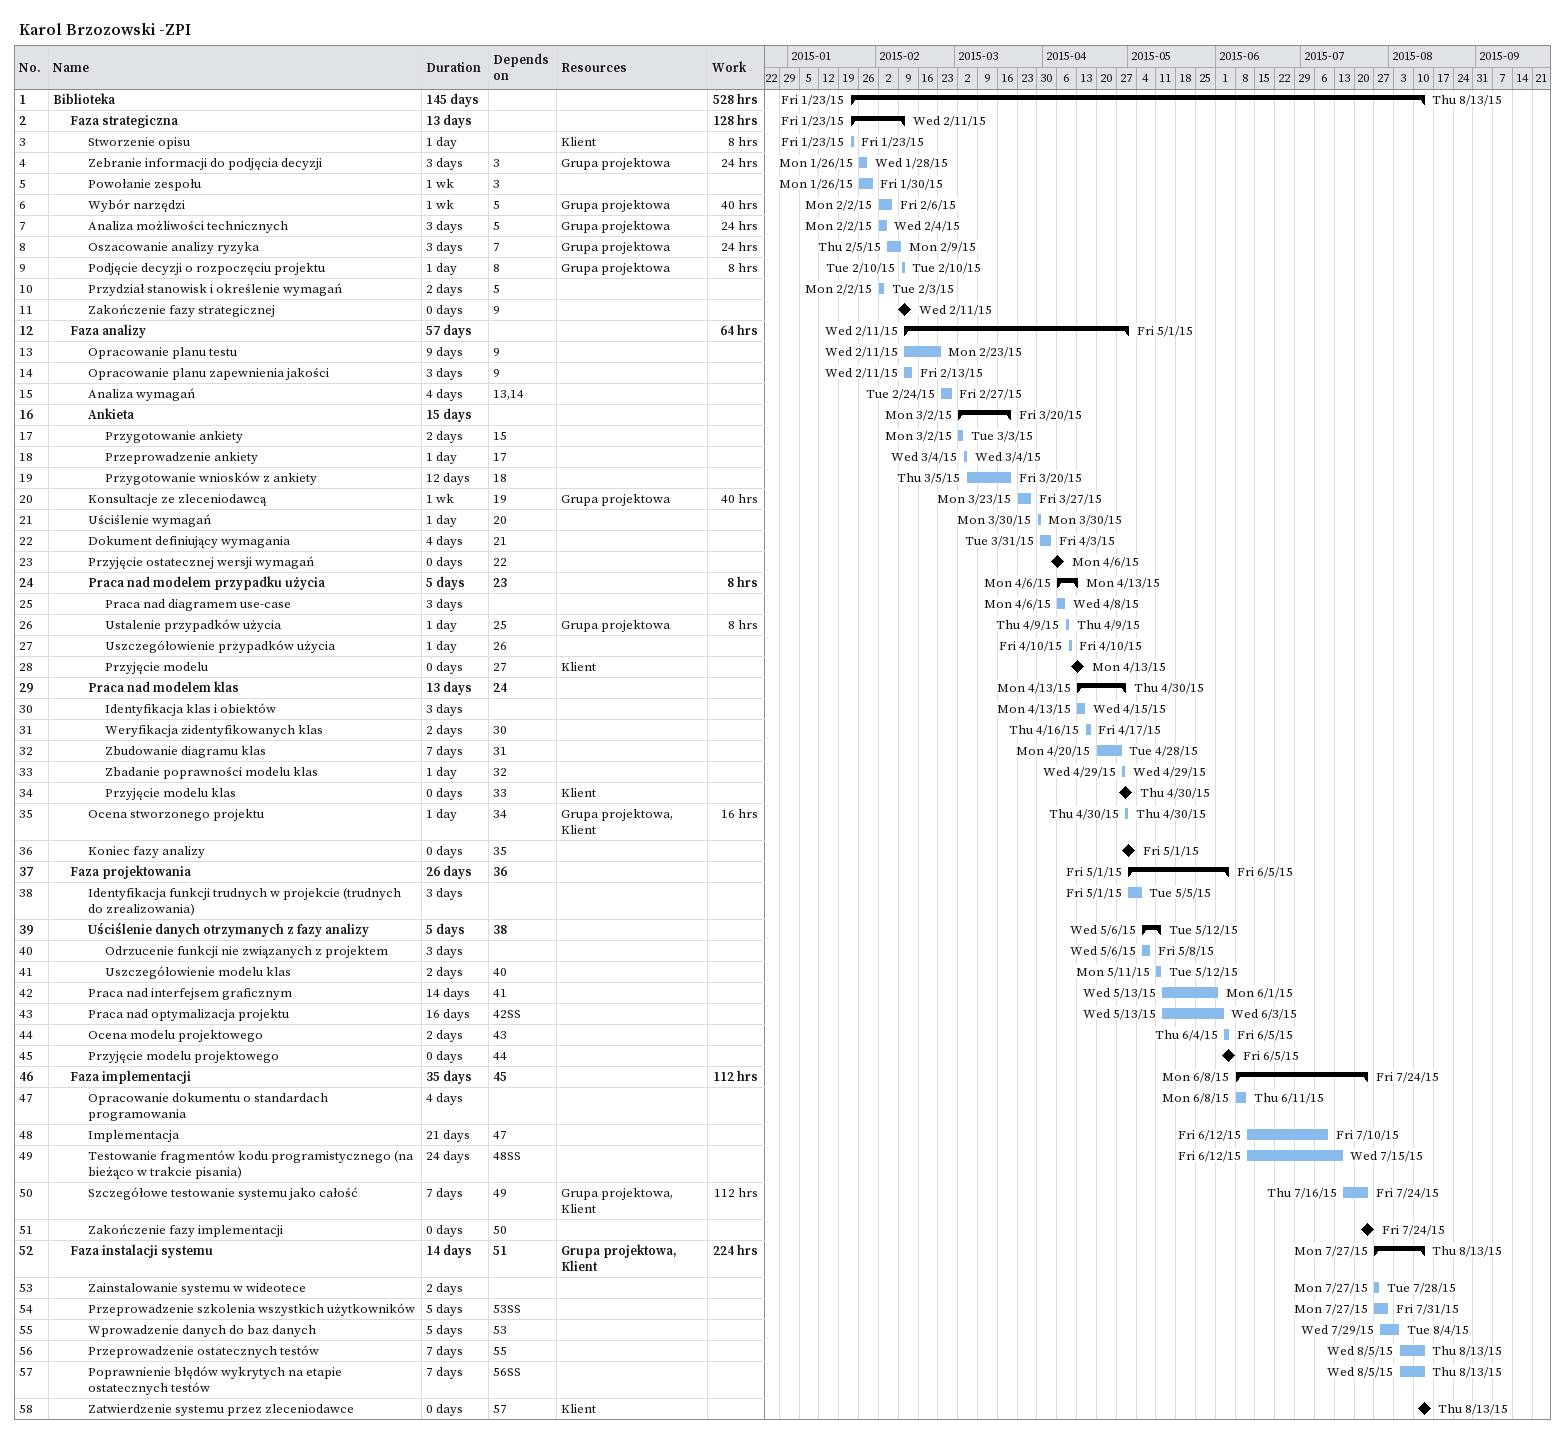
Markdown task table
Karol Brzozowski -ZPI

| ID | Level | Task | Duration | Start | Finish | Predecessors | Resources | Work (h) |
|---|---|---|---|---|---|---|---|---|
| 1 | 1 | **Biblioteka** | 145d | 2015-01-23 | 2015-08-13 |  |  | 528 |
| 2 | 2 | **Faza strategiczna** | 13d | 2015-01-23 | 2015-02-11 |  |  | 128 |
| 3 | 3 | Stworzenie opisu | 1d | 2015-01-23 | 2015-01-23 |  | Klient | 8 |
| 4 | 3 | Zebranie informacji do podjęcia decyzji | 3d | 2015-01-26 | 2015-01-28 | 3 | Grupa projektowa | 24 |
| 5 | 3 | Powołanie zespołu | 1w | 2015-01-26 | 2015-01-30 | 3 |  |  |
| 6 | 3 | Wybór narzędzi | 1w | 2015-02-02 | 2015-02-06 | 5 | Grupa projektowa | 40 |
| 7 | 3 | Analiza możliwości technicznych | 3d | 2015-02-02 | 2015-02-04 | 5 | Grupa projektowa | 24 |
| 8 | 3 | Oszacowanie analizy ryzyka | 3d | 2015-02-05 | 2015-02-09 | 7 | Grupa projektowa | 24 |
| 9 | 3 | Podjęcie decyzji o rozpoczęciu projektu | 1d | 2015-02-10 | 2015-02-10 | 8 | Grupa projektowa | 8 |
| 10 | 3 | Przydział stanowisk i określenie wymagań | 2d | 2015-02-02 | 2015-02-03 | 5 |  |  |
| 11 | 3 | Zakończenie fazy strategicznej | 0d | 2015-02-11 | 2015-02-11 | 9 |  |  |
| 12 | 2 | **Faza analizy** | 57d | 2015-02-11 | 2015-05-01 |  |  | 64 |
| 13 | 3 | Opracowanie planu testu | 9d | 2015-02-11 | 2015-02-23 | 9 |  |  |
| 14 | 3 | Opracowanie planu zapewnienia jakości | 3d | 2015-02-11 | 2015-02-13 | 9 |  |  |
| 15 | 3 | Analiza wymagań | 4d | 2015-02-24 | 2015-02-27 | 13, 14 |  |  |
| 16 | 3 | **Ankieta** | 15d | 2015-03-02 | 2015-03-20 |  |  |  |
| 17 | 4 | Przygotowanie ankiety | 2d | 2015-03-02 | 2015-03-03 | 15 |  |  |
| 18 | 4 | Przeprowadzenie ankiety | 1d | 2015-03-04 | 2015-03-04 | 17 |  |  |
| 19 | 4 | Przygotowanie wniosków z ankiety | 12d | 2015-03-05 | 2015-03-20 | 18 |  |  |
| 20 | 3 | Konsultacje ze zleceniodawcą | 1w | 2015-03-23 | 2015-03-27 | 19 | Grupa projektowa | 40 |
| 21 | 3 | Uściślenie wymagań | 1d | 2015-03-30 | 2015-03-30 | 20 |  |  |
| 22 | 3 | Dokument definiujący wymagania | 4d | 2015-03-31 | 2015-04-03 | 21 |  |  |
| 23 | 3 | Przyjęcie ostatecznej wersji wymagań | 0d | 2015-04-06 | 2015-04-06 | 22 |  |  |
| 24 | 3 | **Praca nad modelem przypadku użycia** | 5d | 2015-04-06 | 2015-04-13 | 23 |  | 8 |
| 25 | 4 | Praca nad diagramem use-case | 3d | 2015-04-06 | 2015-04-08 |  |  |  |
| 26 | 4 | Ustalenie przypadków użycia | 1d | 2015-04-09 | 2015-04-09 | 25 | Grupa projektowa | 8 |
| 27 | 4 | Uszczegółowienie przypadków użycia | 1d | 2015-04-10 | 2015-04-10 | 26 |  |  |
| 28 | 4 | Przyjęcie modelu | 0d | 2015-04-13 | 2015-04-13 | 27 | Klient |  |
| 29 | 3 | **Praca nad modelem klas** | 13d | 2015-04-13 | 2015-04-30 | 24 |  |  |
| 30 | 4 | Identyfikacja klas i obiektów | 3d | 2015-04-13 | 2015-04-15 |  |  |  |
| 31 | 4 | Weryfikacja zidentyfikowanych klas | 2d | 2015-04-16 | 2015-04-17 | 30 |  |  |
| 32 | 4 | Zbudowanie diagramu klas | 7d | 2015-04-20 | 2015-04-28 | 31 |  |  |
| 33 | 4 | Zbadanie poprawności modelu klas | 1d | 2015-04-29 | 2015-04-29 | 32 |  |  |
| 34 | 4 | Przyjęcie modelu klas | 0d | 2015-04-30 | 2015-04-30 | 33 | Klient |  |
| 35 | 3 | Ocena stworzonego projektu | 1d | 2015-04-30 | 2015-04-30 | 34 | Grupa projektowa, Klient | 16 |
| 36 | 3 | Koniec fazy analizy | 0d | 2015-05-01 | 2015-05-01 | 35 |  |  |
| 37 | 2 | **Faza projektowania** | 26d | 2015-05-01 | 2015-06-05 | 36 |  |  |
| 38 | 3 | Identyfikacja funkcji trudnych w projekcie (trudnych do zrealizowania) | 3d | 2015-05-01 | 2015-05-05 |  |  |  |
| 39 | 3 | **Uściślenie danych otrzymanych z fazy analizy** | 5d | 2015-05-06 | 2015-05-12 | 38 |  |  |
| 40 | 4 | Odrzucenie funkcji nie związanych z projektem | 3d | 2015-05-06 | 2015-05-08 |  |  |  |
| 41 | 4 | Uszczegółowienie modelu klas | 2d | 2015-05-11 | 2015-05-12 | 40 |  |  |
| 42 | 3 | Praca nad interfejsem graficznym | 14d | 2015-05-13 | 2015-06-01 | 41 |  |  |
| 43 | 3 | Praca nad optymalizacja projektu | 16d | 2015-05-13 | 2015-06-03 | 42SS |  |  |
| 44 | 3 | Ocena modelu projektowego | 2d | 2015-06-04 | 2015-06-05 | 43 |  |  |
| 45 | 3 | Przyjęcie modelu projektowego | 0d | 2015-06-05 | 2015-06-05 | 44 |  |  |
| 46 | 2 | **Faza implementacji** | 35d | 2015-06-08 | 2015-07-24 | 45 |  | 112 |
| 47 | 3 | Opracowanie dokumentu o standardach programowania | 4d | 2015-06-08 | 2015-06-11 |  |  |  |
| 48 | 3 | Implementacja | 21d | 2015-06-12 | 2015-07-10 | 47 |  |  |
| 49 | 3 | Testowanie fragmentów kodu programistycznego (na bieżąco w trakcie pisania) | 24d | 2015-06-12 | 2015-07-15 | 48SS |  |  |
| 50 | 3 | Szczegółowe testowanie systemu jako całość | 7d | 2015-07-16 | 2015-07-24 | 49 | Grupa projektowa, Klient | 112 |
| 51 | 3 | Zakończenie fazy implementacji | 0d | 2015-07-24 | 2015-07-24 | 50 |  |  |
| 52 | 2 | **Faza instalacji systemu** | 14d | 2015-07-27 | 2015-08-13 | 51 | Grupa projektowa, Klient | 224 |
| 53 | 3 | Zainstalowanie systemu w wideotece | 2d | 2015-07-27 | 2015-07-28 |  |  |  |
| 54 | 3 | Przeprowadzenie szkolenia wszystkich użytkowników | 5d | 2015-07-27 | 2015-07-31 | 53SS |  |  |
| 55 | 3 | Wprowadzenie danych do baz danych | 5d | 2015-07-29 | 2015-08-04 | 53 |  |  |
| 56 | 3 | Przeprowadzenie ostatecznych testów | 7d | 2015-08-05 | 2015-08-13 | 55 |  |  |
| 57 | 3 | Poprawnienie błędów wykrytych na etapie ostatecznych testów | 7d | 2015-08-05 | 2015-08-13 | 56SS |  |  |
| 58 | 3 | Zatwierdzenie systemu przez zleceniodawce | 0d | 2015-08-13 | 2015-08-13 | 57 | Klient |  |
